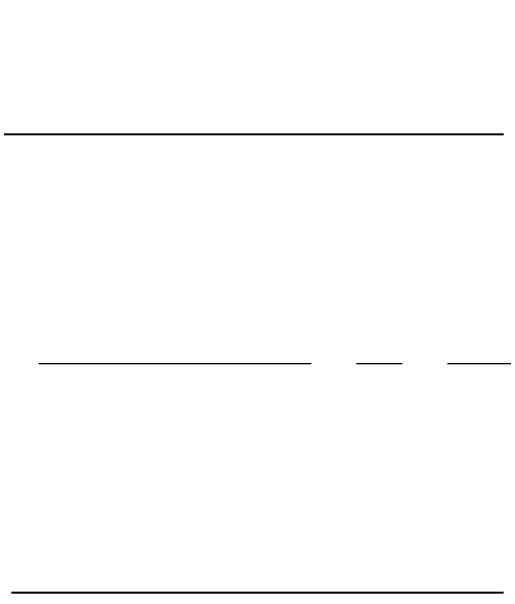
# Model space of a CAD drawing. Header units: millimetres. Extents: x 4257 to 5098, y 860 to 1455.
# Drawn here: x 4918.34 to 4952.73, y 1164.56 to 1205.16 of the extents above; entities that cross this region are included whole.
import ezdxf

# ---------------------------------------------------------------- set-up
doc = ezdxf.new("R2010")
doc.units = ezdxf.units.MM
doc.linetypes.add('CENTER2', pattern=[28.575, 19.05, -3.175, 3.175, -3.175])
doc.styles.add('Arial', font='arial.ttf')
doc.dimstyles.new('ISO-25', dxfattribs={"dimtxt": 7, "dimasz": 7, "dimexe": 1.25, "dimexo": 0.625, "dimgap": 3, "dimtad": 1, "dimtih": 1, "dimtoh": 1, "dimdec": 1, "dimlunit": 6, "dimtxsty": 'Arial', "dimcen": 0, "dimclrd": 3, "dimclre": 3, "dimclrt": 4, "dimadec": 0, "dimazin": 0, "dimtfac": 1, "dimtdec": 1, "dimtmove": 0, "dimatfit": 3, "dimfxl": 1, "dimlwd": 13, "dimlwe": 13, "dimarcsym": 0})

# ---------------------------------------------------------------- blocks, each defined once
blk = doc.blocks.new('*D26')
at = {"color": 3, "lineweight": 13, "transparency": 16777216}
for p, q in [((4878.726, 1246.348), (4878.726, 1275.626)), ((4989.226, 1195.436), (4989.226, 1275.626)), ((4885.726, 1274.376), (4919.468, 1274.376)), ((4982.226, 1274.376), (4948.483, 1274.376))]:
    blk.add_line(p, q, dxfattribs=at)
at = {"color": 3, "transparency": 16777216}
for points in [[(4885.726, 1275.543), (4885.726, 1273.209), (4878.726, 1274.376)], [(4982.226, 1275.543), (4982.226, 1273.209), (4989.226, 1274.376)]]:
    blk.add_solid(points, dxfattribs=at)
at = {"layer": 'Defpoints', "color": 0, "transparency": 16777216}
for p in [(4989.226, 1274.376), (4878.726, 1245.723), (4989.226, 1194.811)]:
    blk.add_point(p, dxfattribs=at)
at = {"color": 4, "transparency": 16777216, "insert": (4933.976, 1274.376), "char_height": 7, "attachment_point": 5, "style": 'Arial'}
blk.add_mtext('110.5', dxfattribs=at)

msp = doc.modelspace()

# ---------------------------------------------------------------- linework, layer by layer
at = {"lineweight": 25}
for p, q in [((4952.725, 1196.561), (4917.203, 1196.561)), ((4918.345, 1164.561), (4952.725, 1164.561))]:
    msp.add_line(p, q, dxfattribs=at)
at = {"color": 1, "linetype": 'CENTER2', "lineweight": 18}
msp.add_line((4834.514, 1180.561), (4995.728, 1180.561), dxfattribs=at)

# ---------------------------------------------------------------- dimensions: what is measured, and where the dimension line sits
dim = msp.add_linear_dim(base=(4989.226, 1274.376), p1=(4878.726, 1245.723), p2=(4989.226, 1194.811), dimstyle='ISO-25', override={"dimtad": 0})
dim.commit()
dim.dimension.update_dxf_attribs({"geometry": '*D26', "text_midpoint": (4933.976, 1274.376)})

doc.saveas('drawing.dxf')
